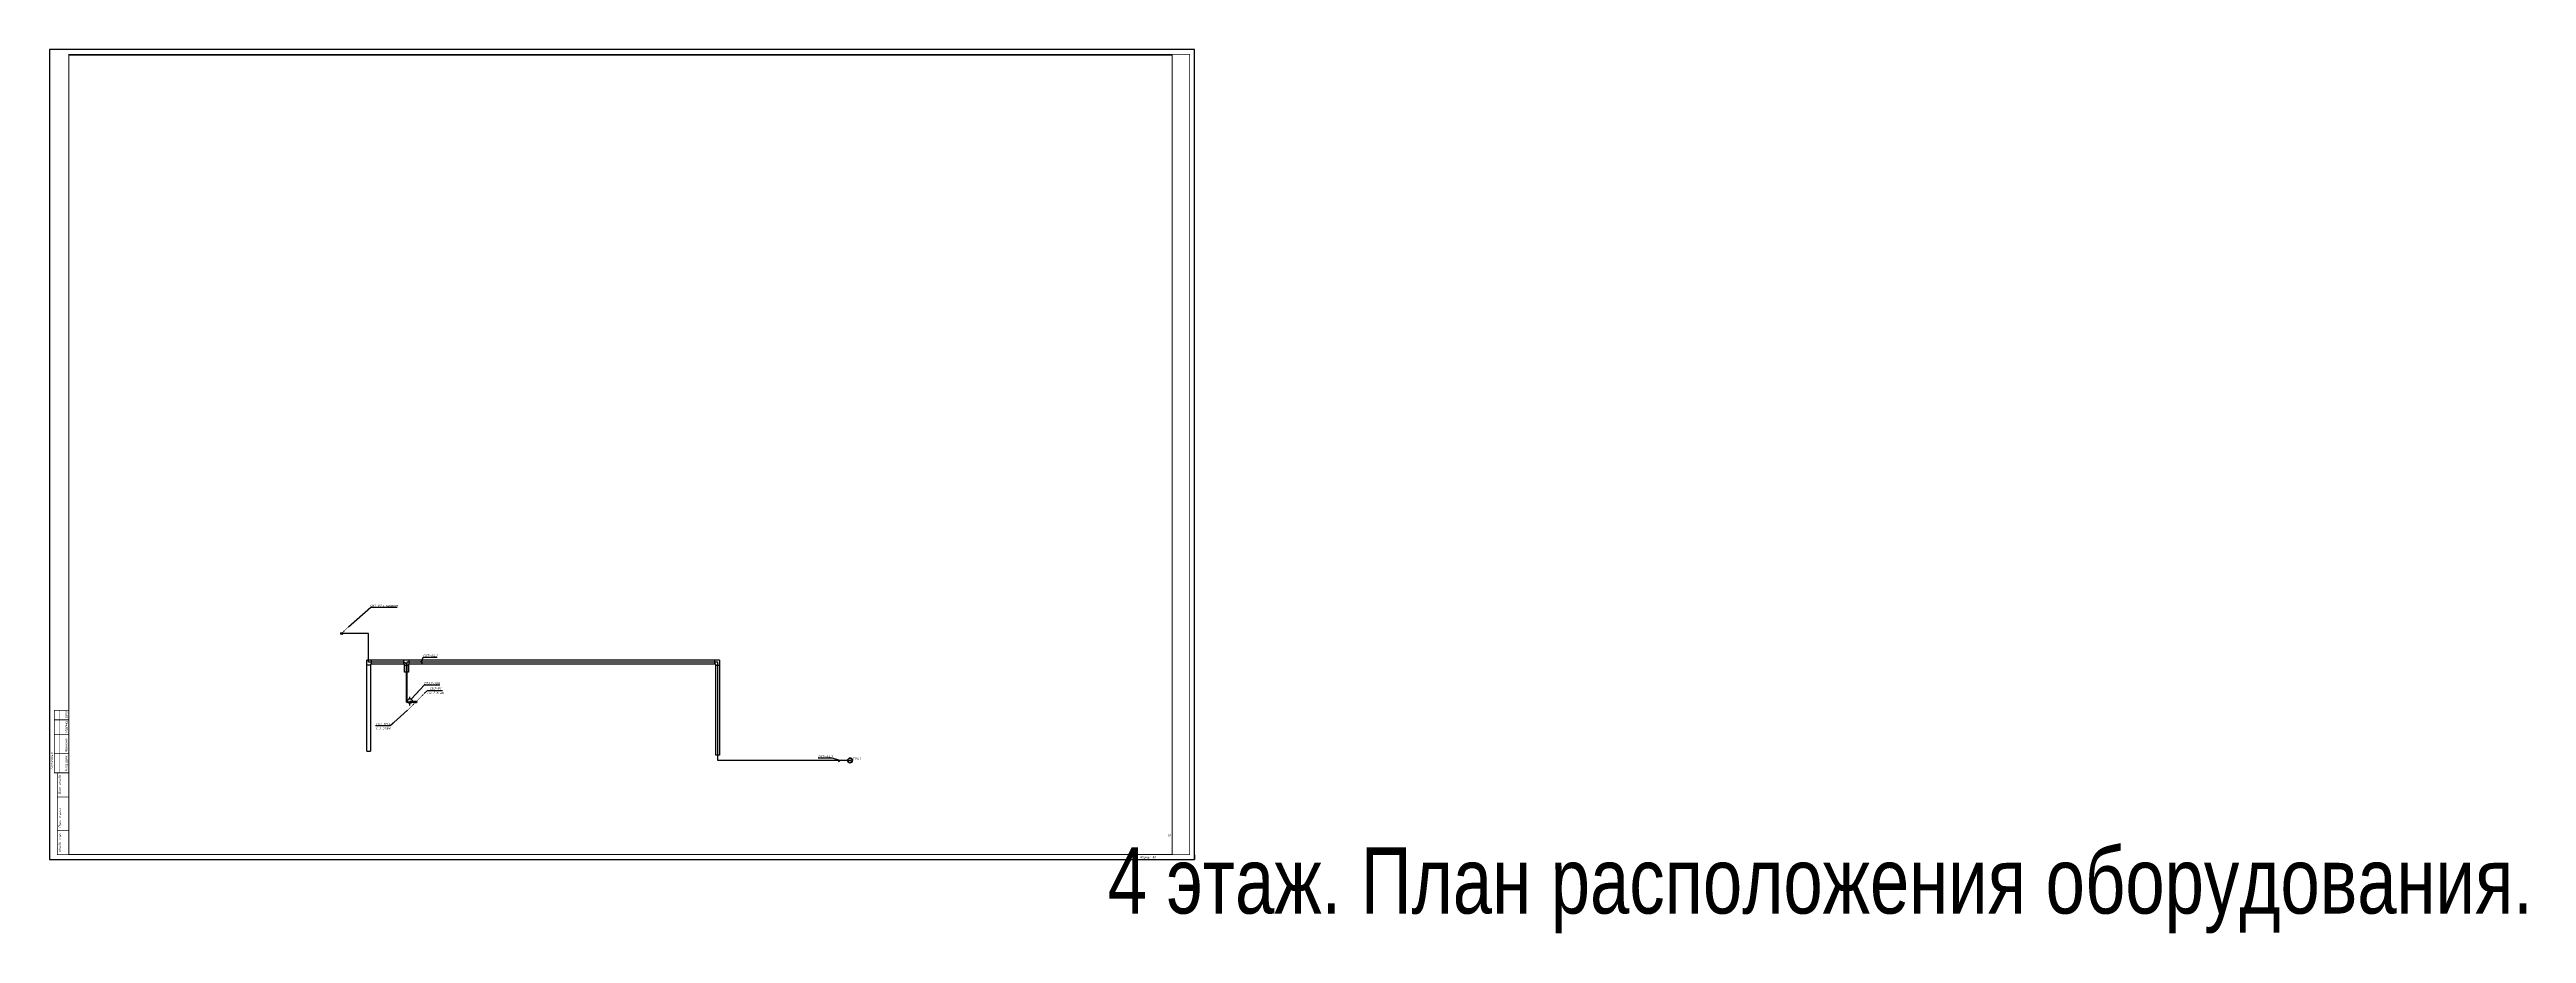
# Paper-space layout '10.4 этаж' of a CAD drawing. Header units: millimetres. Extents: x 0 to 2573, y -77 to 841.
# The model-space entities are those that its viewports show. They can reach past a viewport. Long polylines and large blocks are cut down to what shows.
import ezdxf
from ezdxf import colors
from ezdxf.entities.mleader import LeaderData, LeaderLine
from ezdxf.enums import TextEntityAlignment as Align
from ezdxf.math import Vec2, Vec3

# ---------------------------------------------------------------- set-up
doc = ezdxf.new("R2018")
doc.units = ezdxf.units.MM
doc.linetypes.add('$AUDIT_BAD_LTYPE2', pattern=[0, 0, 0])
doc.linetypes.add('HIDDEN2', pattern=[4.7625, 3.175, -1.5875])
doc.layers.get('Defpoints').update_dxf_attribs({"lineweight": 50, "true_color": 0xbeff1a})
for name, color, linetype in [('102 Рамка', 252, 'Continuous'), ('Text', 7, 'Continuous'), ('СОУЭ_Оборуд.', 7, 'Continuous')]:
    doc.layers.add(name, color=color, linetype=linetype)
for name, color, linetype, lineweight in [('E-Скрыт-Стд-Выск', 8, 'HIDDEN2', 35), ('РФ_Каб.Абонентский', 3, 'Continuous', 30), ('РФ_Каб.Магистраль', 1, 'Continuous', 30), ('РФ_Каб.Распределтельный', 4, 'Continuous', 30), ('СС Текст', 7, 'Continuous', 25), ('СС_СКК_Лоток', 54, 'Continuous', 30), ('ТВ. Абонентская', 3, 'Continuous', 30), ('Текст Радио', 7, 'Continuous', 20)]:
    doc.layers.add(name, color=color, linetype=linetype, lineweight=lineweight)
doc.styles.add('ISOCPEUR', font='isocpeui.ttf', dxfattribs={"height": 2.5})
doc.styles.get("Standard").update_dxf_attribs({"font": 'arial.ttf'})

# ---------------------------------------------------------------- blocks, each defined once
blk = doc.blocks.new('*U287')
at = {"layer": '102 Рамка', "color": 0}
blk.add_lwpolyline([(1189, 841), (0, 841), (0, 0), (1189, 0)], close=True, dxfattribs=at)
at = {"layer": '102 Рамка', "color": 0, "const_width": 0.8}
for points in [[(1184, 5), (1184, 836), (20, 836), (20, 5)], [(8, 5), (20, 5), (20, 90), (8, 90)]]:
    blk.add_lwpolyline(points, close=True, dxfattribs=at)
at = {"layer": '102 Рамка', "color": 0}
for points, const_width in [([(5, 155), (20, 155), (20, 90), (5, 90), (5, 155)], 0.8), ([(10, 90), (10, 155)], 0.05), ([(15, 90), (15, 155)], 0.05), ([(5, 145), (20, 145)], 0.8), ([(5, 130), (20, 130)], 0.8), ([(5, 110), (20, 110)], 0.8), ([(13, 90), (13, 5)], 0.05), ([(8, 65), (20, 65)], 0.8), ([(8, 30), (20, 30)], 0.8)]:
    blk.add_lwpolyline(points, dxfattribs=dict(at, const_width=const_width))
blk.add_lwpolyline([(1189, 5), (1189, 0)], dxfattribs=at)
at = {"color": 7, "style": 'ISOCPEUR', "oblique": 10, "width": 0.8}
blk.add_attdef('НОМЕР-ЛИСТА', text='', height=2.5, dxfattribs=at).set_placement((1162.6, 25), align=Align.MIDDLE_CENTER)
at = {"color": 7, "lineweight": 30, "oblique": 10, "width": 0.8, "flags": 104}
blk.add_attdef('НАИМЕНОВАНИЕ-ЧЕРТЕЖА', text='', height=2.5, dxfattribs=at).set_placement((1099, 12.5), align=Align.MIDDLE_CENTER)
at = {"layer": '102 Рамка', "color": 7, "style": 'ISOCPEUR', "width": 0.8}
for s, p in [('Дата', (17.2, 146.5)), ('Подпись', (17.2, 131.5)), ('Согласовано', (2.5, 93.5)), ('Фамилия', (17.2, 111.5)), ('N.отд.долж.', (17.2, 91.5)), ('Взам. инв.No.', (10.5, 68)), ('Подп. и дата', (10.5, 33)), ('Инв.No. подп.', (10.5, 8))]:
    blk.add_text(s, height=2.5, rotation=90, dxfattribs=at).set_placement(p, align=Align.MIDDLE_LEFT)
blk.add_attdef('FORMATTEXT', text='', height=2.5, dxfattribs=at).set_placement((1132.5, 3.8), align=Align.TOP_LEFT)
blk = doc.blocks.new('*U265')
at = {"color": 0}
for points in [[(-0.7, -0.7, 0, 1.5, 0), (-2.8, -2.8, 2, 2, 0)], [(8.7, 8.7, 0, 1.5, 0), (6.6, 6.6, 2, 2, 0)]]:
    blk.add_lwpolyline(points, format="xyseb", dxfattribs=at)
at = {"color": 0, "const_width": 0.5}
for points in [[(0.7, 0.7), (6.6, 6.6)], [(-8.5, -8.5), (-2.8, -2.8)]]:
    blk.add_lwpolyline(points, dxfattribs=at)
at = {"color": 0}
for radius in [1, 0.5]:
    blk.add_circle((0, 0), radius, dxfattribs=at)
blk = doc.blocks.new('Лоток 4 этаж')
at = {"layer": 'СС_СКК_Лоток', "color": 0}
for p, q in [((738958, -120752), (738958, -111307)), ((775607, -111307), (738958, -111307)), ((739358, -111803), (738958, -111803)), ((742896, -111707), (739358, -111707)), ((739358, -111707), (739358, -120752)), ((739439, -111707), (739439, -111307)), ((742814, -111707), (742814, -111307)), ((742896, -112550), (742896, -111707)), ((742896, -111817), (743296, -111817)), ((743296, -112550), (742896, -112550)), ((775207, -111707), (743296, -111707)), ((743296, -111707), (743296, -112550)), ((743373, -111707), (743373, -111307)), ((775123, -111707), (775123, -111307)), ((775207, -121156), (775207, -111707)), ((775207, -111802), (775607, -111802)), ((775607, -111307), (775607, -121156)), ((738958, -120752), (739358, -120752)), ((775607, -121156), (775207, -121156))]:
    blk.add_line(p, q, dxfattribs=at)
blk = doc.blocks.new('*U268')
blk.add_lwpolyline([(0.7, 0.7, 0, 1.5, 0), (2.8, 2.8, 2, 2, 0)], format="xyseb")
at = {"const_width": 0.5}
blk.add_lwpolyline([(2.8, 2.8), (7.1, 7.1)], dxfattribs=at)
at = {"color": 0}
for radius in [1, 0.5]:
    blk.add_circle((0, 0), radius, dxfattribs=at)
blk = doc.blocks.new('_None')
blk = doc.blocks.new('_Oblique')
at = {"color": 0, "linetype": 'ByBlock', "lineweight": -2}
blk.add_line((-0.5, -0.5), (0.5, 0.5), dxfattribs=at)
blk = doc.blocks.new('A$C13B90458')
at = {"lineweight": 40}
for radius in [200, 18.8]:
    blk.add_circle((0, 0), radius, dxfattribs=at)
blk = doc.blocks.new('*U277')
at = {"color": 0, "lineweight": 30}
for p, q in [((0, 250), (0, 450)), ((0, -450), (0, -250))]:
    blk.add_line(p, q, dxfattribs=at)
at = {"color": 0, "linetype": '$AUDIT_BAD_LTYPE2', "lineweight": 30}
blk.add_circle((0, 0), 250, dxfattribs=at)

msp = doc.modelspace()

# ---------------------------------------------------------------- linework, layer by layer
at = {"layer": 'E-Скрыт-Стд-Выск'}
msp.add_lwpolyline([(743096, -111817), (743096, -115639), (744045, -115639)], dxfattribs=at)
at = {"layer": 'РФ_Каб.Абонентский'}
msp.add_lwpolyline([(789255, -121718), (775407, -121718), (775407, -111507), (743121, -111507), (743121, -115544), (743260, -115544)], dxfattribs=at)
at = {"layer": 'РФ_Каб.Распределтельный'}
msp.add_lwpolyline([(744045, -115639), (743071, -115639), (743071, -111662), (742814, -111507), (739158, -111507), (739158, -108536), (736300, -108536)], dxfattribs=at)
at = {"layer": 'СС_СКК_Лоток'}
msp.add_line((747804, -111707), (743296, -111707), dxfattribs=at)

# ---------------------------------------------------------------- block references
at = {"layer": 'СС Текст', "color": 3}
msp.add_blockref('*U277', (743442, -115543), dxfattribs=at)
at = {"layer": 'СС_СКК_Лоток', "xscale": 100, "yscale": 100, "zscale": 100}
for name, p in [('*U268', (736355, -108536)), ('*U265', (744045, -115639))]:
    msp.add_blockref(name, p, dxfattribs=at)
at = {"layer": 'СС_СКК_Лоток'}
msp.add_blockref('Лоток 4 этаж', (0, 0), dxfattribs=at)
at = {"layer": 'ТВ. Абонентская', "lineweight": 30, "ltscale": 5, "xscale": 1.2, "yscale": 1.2, "zscale": 1.2}
msp.add_blockref('A$C13B90458', (789153, -121706), dxfattribs=at)

# ---------------------------------------------------------------- texts
at = {"layer": 'СОУЭ_Оборуд.', "insert": (789815, -121522), "char_height": 250, "width": 594.04, "attachment_point": 5, "style": 'ISOCPEUR'}
msp.add_mtext('TV4.1', dxfattribs=at)

# ---------------------------------------------------------------- leaders
at = {"layer": 'Text', "lineweight": 0}
ml = msp.add_multileader_mtext('Standard', dxfattribs=at)
ml.set_content('{\\fISOCPEUR|b0|i0|c204|p34;\\C256;эфирная антенна ЕВ45LTE ориентирована на телебашню Останкино}', color=7, style='ISOCPEUR')
ml.set_leader_properties(color=256)
ml.build(insert=Vec2(0, 0))
ml.multileader.update_dxf_attribs({"has_dogleg": 0, "text_left_attachment_type": 6, "text_right_attachment_type": 6, "dogleg_length": 0.1, "arrow_head_size": 0, "scale": 100})
ctx = ml.context
ctx.base_point, ctx.scale, ctx.char_height, ctx.arrow_head_size, ctx.landing_gap_size, ctx.plane_origin = Vec3(1022384, -112048), 100, 250, 0, 50, Vec3(1023999, -112166)
ctx.left_attachment, ctx.right_attachment, ctx.text_align_type = 6, 6, 2
notes = []
notes.append((ctx, [(1, (1, 1, 0), (1025219, -112048), (-1, 0), 10, [(0, [(1027315, -109713)], 0, [])])]))
ctx.mtext.insert, ctx.mtext.width, ctx.mtext.alignment, ctx.mtext.flow_direction = Vec3(1025159, -111748), 2836.99, 3, 5
ml = msp.add_multileader_mtext('Standard', dxfattribs=at)
ml.set_content('{\\C256;СКТ-P1 на 4 эт.}', color=7, style='ISOCPEUR')
ml.set_leader_properties(color=256)
ml.build(insert=Vec2(0, 0))
ml.multileader.update_dxf_attribs({"has_dogleg": 0, "text_left_attachment_type": 6, "text_right_attachment_type": 6, "dogleg_length": 0.1, "arrow_head_size": 0, "scale": 100})
ctx = ml.context
ctx.base_point, ctx.scale, ctx.char_height, ctx.arrow_head_size, ctx.landing_gap_size, ctx.plane_origin = Vec3(1023047, -110094), 100, 250, 0, 50, Vec3(1021208, -111498)
ctx.left_attachment, ctx.right_attachment, ctx.text_align_type = 6, 6, 2
notes.append((ctx, [(1, (1, 1, 0), (1025808, -110094), (-1, 0), 10, [(0, [(1026573, -109449)], 0, [])])]))
ctx.mtext.insert, ctx.mtext.width, ctx.mtext.alignment, ctx.mtext.flow_direction = Vec3(1025748, -109794), 2836.99, 3, 5
at = {"layer": 'СС Текст', "color": 7, "lineweight": 0}
ml = msp.add_multileader_mtext('Standard', dxfattribs=at)
ml.set_content('{\\C256;СКТ-А4.1}', color=7, style='ISOCPEUR')
ml.set_leader_properties()
ml.set_arrow_properties(name='OBLIQUE')
ml.build(insert=Vec2(0, 0))
ml.multileader.update_dxf_attribs({"has_dogleg": 0, "text_left_attachment_type": 6, "text_right_attachment_type": 6, "dogleg_length": 100, "arrow_head_size": 250})
ctx = ml.context
ctx.base_point, ctx.char_height, ctx.arrow_head_size, ctx.landing_gap_size, ctx.plane_origin = Vec3(744823, -110989), 250, 250, 0, Vec3(757590, -114556)
ctx.left_attachment, ctx.right_attachment, ctx.text_align_type = 6, 6, 1
notes.append((ctx, [(1, (1, 1, 0), (744723, -110989), (1, 0), 100, [(0, [(744646, -111507)], 0, [])])]))
ctx.mtext.insert, ctx.mtext.width, ctx.mtext.alignment, ctx.mtext.flow_direction = Vec3(745551, -110689), 1991.2, 2, 5
ml = msp.add_multileader_mtext('Standard', dxfattribs=at)
ml.set_content('{\\C256;СКТ-А4.1}', color=7, style='ISOCPEUR')
ml.set_leader_properties()
ml.set_arrow_properties(name='OBLIQUE')
ml.build(insert=Vec2(0, 0))
ml.multileader.update_dxf_attribs({"has_dogleg": 0, "text_left_attachment_type": 6, "text_right_attachment_type": 6, "dogleg_length": 100, "arrow_head_size": 250})
ctx = ml.context
ctx.base_point, ctx.char_height, ctx.arrow_head_size, ctx.landing_gap_size, ctx.plane_origin = Vec3(785859, -121474), 250, 250, 0, Vec3(798557, -124857)
ctx.left_attachment, ctx.right_attachment, ctx.text_align_type = 6, 6, 1
notes.append((ctx, [(0, (1, 1, 0), (787415, -121474), (-1, 0), 100, [(0, [(788102, -121718)], 0, [])])]))
ctx.mtext.insert, ctx.mtext.width, ctx.mtext.alignment, ctx.mtext.flow_direction = Vec3(786587, -121174), 1991.2, 2, 5
at = {"layer": 'СС_СКК_Лоток', "color": 7, "lineweight": 0}
ml = msp.add_multileader_mtext('Standard', dxfattribs=at)
ml.set_content('СКТ-P1\\Pна 1 этаж', color=7, style='ISOCPEUR')
ml.set_leader_properties()
ml.set_arrow_properties(name='NONE')
ml.build(insert=Vec2(0, 0))
ml.multileader.update_dxf_attribs({"has_dogleg": 0, "text_left_attachment_type": 6, "text_right_attachment_type": 6, "dogleg_length": 100, "arrow_head_size": 250})
ctx = ml.context
ctx.base_point, ctx.char_height, ctx.arrow_head_size, ctx.landing_gap_size, ctx.plane_origin = Vec3(745266, -114429), 250, 250, 0, Vec3(752931, -115992)
ctx.left_attachment, ctx.right_attachment, ctx.text_align_type = 6, 6, 1
notes.append((ctx, [(1, (1, 1, 0), (745166, -114429), (1, 0), 100, [(0, [(744916, -114768)], 0, [])])]))
ctx.mtext.insert, ctx.mtext.width, ctx.mtext.alignment, ctx.mtext.flow_direction = Vec3(746101, -114129), 1991.2, 2, 5
for ctx, leaders in notes:
    for number, flags, end, landing, length, lines in leaders:
        leader = LeaderData()
        leader.index, (leader.has_last_leader_line, leader.has_dogleg_vector, leader.attachment_direction) = number, flags
        leader.last_leader_point, leader.dogleg_vector, leader.dogleg_length = Vec3(end), Vec3(landing), length
        for number, points, colour, breaks in lines:
            line = LeaderLine()
            line.index, line.vertices, line.color, line.breaks = number, Vec3.list(points), colors.encode_raw_color(colour), breaks
            leader.lines.append(line)
        ctx.leaders.append(leader)

# ---------------------------------------------------------------- next in the draw order: leaders
ml = msp.add_multileader_mtext('Standard', dxfattribs=at)
ml.set_content('СКТ-M1.4\\Pс 3 этаж', color=7, style='ISOCPEUR')
ml.set_leader_properties()
ml.set_arrow_properties(name='NONE')
ml.build(insert=Vec2(0, 0))
ml.multileader.update_dxf_attribs({"has_dogleg": 0, "text_left_attachment_type": 6, "text_right_attachment_type": 6, "dogleg_length": 100, "arrow_head_size": 250})
ctx = ml.context
ctx.base_point, ctx.char_height, ctx.arrow_head_size, ctx.landing_gap_size, ctx.plane_origin = Vec3(739921, -118107), 250, 250, 0, Vec3(749329, -119862)
ctx.left_attachment, ctx.right_attachment, ctx.text_align_type = 6, 6, 1
notes = []
notes.append((ctx, [(0, (1, 1, 0), (741501, -118107), (-1, 0), 100, [(0, [(743195, -116489)], 0, [])])]))
ctx.mtext.insert, ctx.mtext.width, ctx.mtext.alignment, ctx.mtext.flow_direction = Vec3(740661, -117807), 1991.2, 2, 5
ctx.mtext.has_bg_fill, ctx.mtext.bg_color, ctx.mtext.bg_scale_factor, ctx.mtext.bg_transparency, ctx.mtext.use_window_bg_color = 1, -1027028792, 1.5, 0, 1
at = {"layer": 'Текст Радио', "color": 7, "lineweight": 0}
ml = msp.add_multileader_mtext('Standard', dxfattribs=at)
ml.set_content('{\\C256;СКТ-P1} с кровли', color=7, style='ISOCPEUR')
ml.set_leader_properties()
ml.set_arrow_properties(name='NONE')
ml.build(insert=Vec2(0, 0))
ml.multileader.update_dxf_attribs({"has_dogleg": 0, "text_left_attachment_type": 6, "text_right_attachment_type": 6, "dogleg_length": 100, "arrow_head_size": 250})
ctx = ml.context
ctx.base_point, ctx.char_height, ctx.arrow_head_size, ctx.landing_gap_size, ctx.plane_origin = Vec3(739389, -105809), 250, 250, 0, Vec3(749344, -107746)
ctx.left_attachment, ctx.right_attachment, ctx.text_align_type = 6, 6, 1
notes.append((ctx, [(1, (1, 1, 0), (739289, -105809), (1, 0), 100, [(0, [(737062, -107829)], 0, [])])]))
ctx.mtext.insert, ctx.mtext.width, ctx.mtext.alignment, ctx.mtext.flow_direction = Vec3(740747, -105484), 3045.23, 2, 5
ctx.mtext.has_bg_fill, ctx.mtext.bg_color, ctx.mtext.bg_scale_factor, ctx.mtext.bg_transparency, ctx.mtext.use_window_bg_color = 1, -1027028792, 1.5, 0, 1
for ctx, leaders in notes:
    for number, flags, end, landing, length, lines in leaders:
        leader = LeaderData()
        leader.index, (leader.has_last_leader_line, leader.has_dogleg_vector, leader.attachment_direction) = number, flags
        leader.last_leader_point, leader.dogleg_vector, leader.dogleg_length = Vec3(end), Vec3(landing), length
        for number, points, colour, breaks in lines:
            line = LeaderLine()
            line.index, line.vertices, line.color, line.breaks = number, Vec3.list(points), colors.encode_raw_color(colour), breaks
            leader.lines.append(line)
        ctx.leaders.append(leader)

# ---------------------------------------------------------------- next in the draw order: linework, layer by layer
at = {"layer": 'РФ_Каб.Магистраль'}
msp.add_lwpolyline([(743442, -115543), (744045, -115539)], dxfattribs=at)

# ---------------------------------------------------------------- next in the draw order: leaders
at = {"layer": 'СС_СКК_Лоток', "color": 7, "lineweight": 0}
ml = msp.add_multileader_mtext('Standard', dxfattribs=at)
ml.set_content('ОТА2-18Н', color=7, style='ISOCPEUR')
ml.set_leader_properties()
ml.set_arrow_properties(name='NONE')
ml.build(insert=Vec2(0, 0))
ml.multileader.update_dxf_attribs({"has_dogleg": 0, "text_left_attachment_type": 6, "text_right_attachment_type": 6, "dogleg_length": 100, "arrow_head_size": 250})
ctx = ml.context
ctx.base_point, ctx.char_height, ctx.arrow_head_size, ctx.landing_gap_size, ctx.plane_origin = Vec3(744949, -113865), 250, 250, 0, Vec3(750795, -116995)
ctx.left_attachment, ctx.right_attachment, ctx.text_align_type = 6, 6, 1
notes = []
notes.append((ctx, [(1, (1, 1, 0), (744849, -113865), (1, 0), 100, [(0, [(743584, -115338)], 0, [])])]))
ctx.mtext.insert, ctx.mtext.width, ctx.mtext.alignment, ctx.mtext.flow_direction = Vec3(745722, -113565), 1991.2, 2, 5
for ctx, leaders in notes:
    for number, flags, end, landing, length, lines in leaders:
        leader = LeaderData()
        leader.index, (leader.has_last_leader_line, leader.has_dogleg_vector, leader.attachment_direction) = number, flags
        leader.last_leader_point, leader.dogleg_vector, leader.dogleg_length = Vec3(end), Vec3(landing), length
        for number, points, colour, breaks in lines:
            line = LeaderLine()
            line.index, line.vertices, line.color, line.breaks = number, Vec3.list(points), colors.encode_raw_color(colour), breaks
            leader.lines.append(line)
        ctx.leaders.append(leader)

psp = doc.layouts.new('10.4 этаж')

# ---------------------------------------------------------------- block references
at = {"color": 7, "lineweight": 30}
ref = psp.add_blockref('*U287', (0.1, 0), dxfattribs=at)
ref.add_attrib('FORMATTEXT', 'Формат А0', dxfattribs={"layer": '102 Рамка', "color": 7, "height": 2.5, "style": 'ISOCPEUR', "width": 0.8}).set_placement((1132.6, 3.8), align=Align.TOP_LEFT)
ref.add_attrib('НОМЕР-ЛИСТА', '10', dxfattribs={"color": 7, "height": 2.5, "style": 'ISOCPEUR', "oblique": 10, "width": 0.8}).set_placement((1162.6, 25), align=Align.MIDDLE_CENTER)
lines = psp.add_mtext('\\W0.8000;4 этаж. План расположения оборудования.', dxfattribs={"color": 7, "insert": (1099.1, 12.5), "char_height": 68.583, "attachment_point": 1})
ref.add_attrib('НАИМЕНОВАНИЕ-ЧЕРТЕЖА', '', (1099.1, 12.5), dxfattribs={"flags": 104}).embed_mtext(lines)

# ---------------------------------------------------------------- viewports
at = {"layer": 'Defpoints'}
psp.add_viewport(center=(593, 420.3), size=(1145.8, 830.007), view_center_point=(765305.7, -89965.3), view_height=83000.751, dxfattribs=at)

doc.saveas('drawing.dxf')
